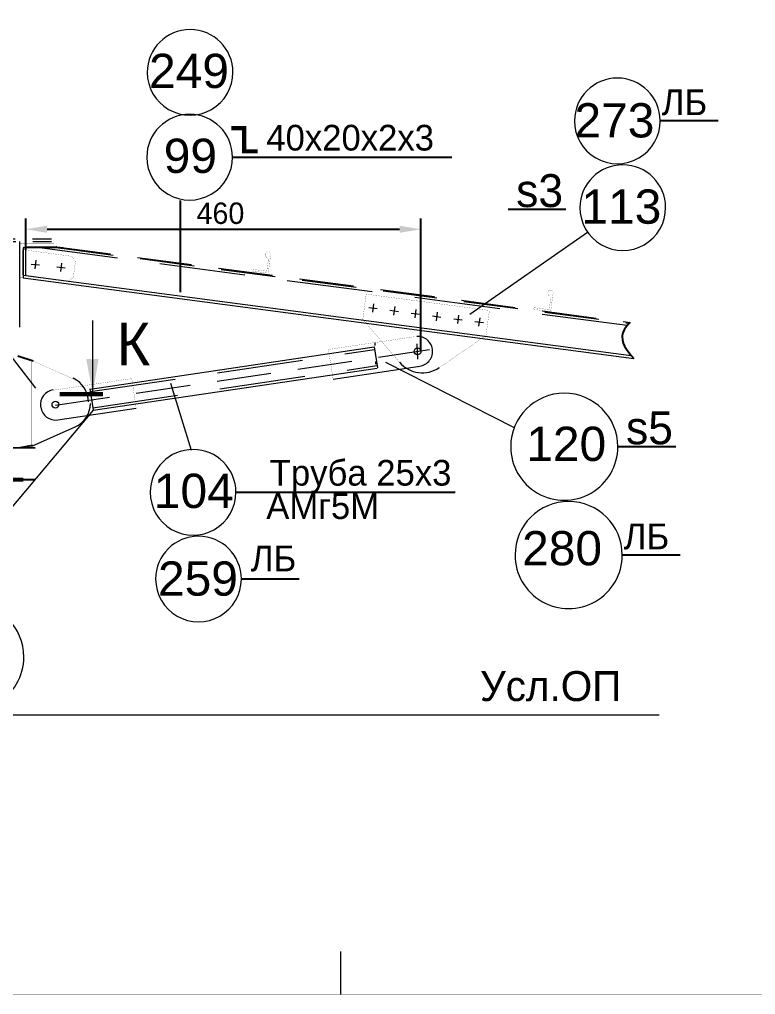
# Model space of a CAD drawing. Header units: millimetres. Extents: x 42007 to 66124, y -556 to 6894.
# Drawn here: x 57781 to 58639, y 273 to 1411 of the extents above; entities that cross this region are included whole.
import ezdxf
from ezdxf.enums import TextEntityAlignment as Align

# ---------------------------------------------------------------- set-up
doc = ezdxf.new("R2010")
doc.units = ezdxf.units.MM
for name, pattern in [('K5LT32769', [0]), ('K5LT32775', [0]), ('K5LT32781', [90, 40, -20, 10, -20]), ('K5LT32782', [150, 100, -50]), ('K5LT32783', [75, 50, -25]), ('K5LT32784', [95.25, 63.5, -31.75]), ('K5LT32785', [95.25, 63.5, -31.75]), ('K5LT_BASIC', [0])]:
    doc.linetypes.add(name, pattern=pattern)
doc.layers.get('Defpoints').update_dxf_attribs({"color": 250})
doc.layers.add('pen_7', color=1, linetype='Continuous')
doc.styles.add('style5', font='arial.ttf', dxfattribs={"height": 3})
doc.dimstyles.new('ISO-10', dxfattribs={"dimscale": 10, "dimtxt": 2.5, "dimasz": 2.5, "dimexe": 1.25, "dimexo": 0, "dimtad": 1, "dimdec": 0, "dimtxsty": 'Standard', "dimcen": 2.5, "dimclrd": 7, "dimclre": 7, "dimclrt": 6, "dimadec": 0, "dimazin": 0, "dimtfac": 1, "dimtdec": 0, "dimtmove": 0, "dimatfit": 3, "dimfxl": 1, "dimarcsym": 0})

# ---------------------------------------------------------------- blocks, each defined once
blk = doc.blocks.new('*D430')
at = {"color": 7, "lineweight": -2, "transparency": 16777216}
for p, q in [((57562.3, 935.8), (57562.3, 960.8)), ((57798.7, 910.6), (57549.8, 910.8)), ((57562.3, 910.8), (57562.2, 873.5)), ((57798.7, 873.3), (57549.7, 873.5)), ((57562.2, 848.5), (57562.1, 769.4))]:
    blk.add_line(p, q, dxfattribs=at)
at = {"color": 7, "transparency": 16777216}
for points in [[(57558.1, 935.8), (57566.4, 935.8), (57562.3, 910.8)], [(57558, 848.5), (57566.4, 848.5), (57562.2, 873.5)]]:
    blk.add_solid(points, dxfattribs=at)
at = {"layer": 'Defpoints', "color": 0, "transparency": 16777216}
for p in [(57798.7, 910.6), (57562.2, 873.5), (57798.7, 873.3)]:
    blk.add_point(p, dxfattribs=at)
at = {"color": 6, "transparency": 16777216, "insert": (57543.4, 796.5), "char_height": 25, "attachment_point": 5, "rotation": 89.9565}
blk.add_mtext('35', dxfattribs=at)

msp = doc.modelspace()

# ---------------------------------------------------------------- hatches: boundary and pattern name
msp.add_hatch(color=7).paths.add_polyline_path([(57858.345, 1014.646), (57872.793, 1014.646), (57865.944, 973.909)])

# ---------------------------------------------------------------- linework, layer by layer
at = {"color": 0}
for p, q in [((58595.454, 1292.515), (58527.964, 1292.515)), ((58029.035, 1250.12), (58284.73, 1250.242)), ((57967.853, 1199.551), (57967.853, 1092.758)), ((58417.907, 1189.053), (58350.417, 1189.053)), ((58546.056, 912.088), (58478.566, 912.088)), ((58033.007, 858.903), (58288.702, 859.025)), ((58551.17, 785.657), (58483.68, 785.657)), ((58106.832, 757.641), (58039.342, 757.641))]:
    msp.add_line(p, q, dxfattribs=at)
at = {"color": 7, "linetype": 'K5LT32769', "lineweight": 18}
for p, q in [((57646.572, 1178.737), (57799.017, 980.581)), ((58305.798, 1066.703), (58443.271, 1162.676)), ((57780.734, 1051.725), (57780.734, 1151.725)), ((57826.898, 1144.212), (57784.761, 1144.238)), ((57784.761, 1144.238), (57784.761, 1109.438)), ((57786.734, 1145.625), (57823.587, 1145.625)), ((57786.734, 1144.625), (57823.587, 1144.625)), ((57823.603, 1144.648), (57831.272, 1143.634)), ((57823.734, 1145.64), (57831.403, 1144.625)), ((57799.645, 1129.865), (57798.534, 1119.926)), ((57794.12, 1125.451), (57804.058, 1124.34)), ((57823.934, 1122.113), (57833.872, 1121.002)), ((57829.458, 1126.526), (57828.347, 1116.588)), ((57784.761, 1112.464), (58494.246, 1018.611)), ((57784.761, 1109.438), (58497.352, 1015.174)), ((58187.903, 1074.71), (58197.817, 1073.398)), ((58193.516, 1079.011), (58192.204, 1069.097)), ((58212.687, 1071.431), (58222.601, 1070.12)), ((58218.3, 1075.732), (58216.988, 1065.819)), ((58243.084, 1072.454), (58241.773, 1062.54)), ((57866.034, 973.427), (57866.034, 1059.524)), ((58237.471, 1068.153), (58247.385, 1066.841)), ((58262.256, 1064.874), (58272.169, 1063.563)), ((58267.868, 1069.175), (58266.557, 1059.262)), ((58287.04, 1061.596), (58296.953, 1060.284)), ((58292.652, 1065.897), (58291.341, 1055.983)), ((58317.436, 1062.618), (58316.125, 1052.705)), ((58311.824, 1058.317), (58321.737, 1057.006)), ((57862.785, 979.38), (58194.249, 1028.571)), ((58194.194, 1028.83), (58198.17, 1004.121)), ((58194.985, 1033.403), (58195.137, 1030.406)), ((58245.361, 1014.442), (58244.448, 1032.419)), ((57866.455, 954.651), (58197.92, 1003.835)), ((58146.334, 991.118), (58247.472, 1006.12)), ((58196.245, 1008.434), (58196.094, 1011.43)), ((58207.641, 1010.725), (58357.757, 934.445)), ((57862.728, 979.88), (57866.365, 955.146)), ((57862.728, 979.88), (57863.164, 976.912)), ((57862.728, 979.88), (57866.365, 955.146)), ((57981.208, 907.538), (57957.198, 986.107)), ((57825.147, 943.47), (57916.644, 957.042)), ((57866.455, 954.651), (57765.73, 834.425)), ((57794.85, 912.849), (57845.595, 935.442)), ((57714.843, 875.408), (57784.734, 875.408)), ((57714.843, 872.408), (57784.734, 872.408)), ((57295.437, 598.923), (58526.778, 598.923)), ((58155.031, 322.675), (58155.031, 272.675))]:
    msp.add_line(p, q, dxfattribs=at)
at = {"color": 7}
for p, q in [((57787.734, 1142.155), (57787.734, 1178.478)), ((58248.861, 1024.018), (58248.861, 1178.478)), ((57812.734, 1165.978), (58223.861, 1165.978))]:
    msp.add_line(p, q, dxfattribs=at)
at = {"color": 7, "linetype": 'K5LT32781', "lineweight": 18}
for p, q in [((57705.564, 1154.725), (57817.734, 1154.725)), ((57706.164, 1151.725), (57817.734, 1151.725))]:
    msp.add_line(p, q, dxfattribs=at)
at = {"color": 7, "linetype": 'K5LT32782', "lineweight": 18}
for p, q in [((57784.734, 1112.735), (57784.734, 1142.155)), ((57787.734, 1112.735), (57787.734, 1142.155)), ((58489.488, 1053.537), (57807.018, 1143.816)), ((57863.225, 976.412), (58194.69, 1025.597)), ((57866.014, 957.618), (58197.479, 1006.803))]:
    msp.add_line(p, q, dxfattribs=at)
at = {"color": 7, "linetype": 'K5LT32785', "lineweight": 0}
for p, q in [((57823.843, 1145.617), (58492.928, 1057.115)), ((57826.896, 1144.212), (58492.011, 1056.229))]:
    msp.add_line(p, q, dxfattribs=at)
at = {"color": 7, "linetype": 'K5LT32784', "lineweight": 18}
msp.add_line((57822.58, 960.777), (58258.688, 1025.476), dxfattribs=at)
at = {"color": 4}
for p, q in [((57796.553, 1012.099), (57778.743, 1017.762)), ((57795.743, 913.397), (57781.172, 910.97))]:
    msp.add_line(p, q, dxfattribs=at)
at = {"color": 7, "linetype": 'K5LT32769', "const_width": 0.18}
msp.add_lwpolyline([(56055.031, 272.675), (64465.031, 272.675), (64465.031, 6212.675), (56055.031, 6212.675)], close=True, dxfattribs=at)
at = {"color": 1, "linetype": 'K5LT32775', "true_color": 0xff0000, "const_width": 0.18}
msp.add_lwpolyline([(56255.031, 6162.675), (64415.031, 6162.675), (64415.031, 322.675), (56255.031, 322.675)], close=True, dxfattribs=at)
at = {"color": 0, "const_width": 5}
for points in [[(58027.669, 1284.011), (58042.694, 1284.011), (58042.694, 1256.983), (58058.47, 1256.983)], [(57827.511, 973.427), (57877.992, 973.427)]]:
    msp.add_lwpolyline(points, dxfattribs=at)
at = {"color": 7, "linetype": 'K5LT32769', "const_width": 0.18}
for points in [[(57820.734, 1149.725), (57820.734, 1145.725), (57784.734, 1145.725), (57784.734, 1109.725), (57780.734, 1109.725), (57780.734, 1149.725), (57820.734, 1149.725)], [(58070.797, 1115.343), (58073.603, 1136.558), (58073.402, 1138.098), (58072.457, 1139.33), (58071.023, 1139.925), (58069.483, 1139.724), (58068.25, 1138.779), (58067.655, 1137.345), (58067.505, 1136.209), (58067.563, 1135.109), (58068.014, 1134.105), (58068.797, 1133.331), (58069.43, 1132.903), (58070.213, 1132.129), (58070.663, 1131.125), (58070.722, 1130.025), (58069.077, 1117.588), (58068.403, 1117.072), (58051.748, 1119.275), (58051.075, 1118.759), (58050.891, 1117.371), (58070.123, 1114.827), (58070.797, 1115.343)], [(57787.734, 1112.421), (57837.743, 1105.686), (57843.364, 1109.974)], [(58400.256, 1070.448), (58403.062, 1091.663), (58402.861, 1093.203), (58401.916, 1094.435), (58400.482, 1095.03), (58398.942, 1094.829), (58397.709, 1093.884), (58397.114, 1092.45), (58396.964, 1091.314), (58397.022, 1090.214), (58397.473, 1089.21), (58398.256, 1088.436), (58398.889, 1088.008), (58399.671, 1087.234), (58400.122, 1086.23), (58400.181, 1085.13), (58398.535, 1072.693), (58397.862, 1072.177), (58381.207, 1074.38), (58380.533, 1073.864), (58380.35, 1072.476), (58399.582, 1069.932), (58400.256, 1070.448)], [(58184.948, 1090.256), (58180.985, 1060.791), (58223.942, 1010.671)], [(58270.278, 1004.559), (58324.737, 1041.814), (58328.7, 1071.246), (58184.948, 1090.256)], [(58242.336, 1040.742), (58140.944, 1025.701), (58146.334, 991.118)], [(57845.595, 990.255), (57794.85, 1012.849), (57794.85, 912.849)], [(57916.644, 957.042), (57911.507, 991.669), (57820.01, 978.087)]]:
    msp.add_lwpolyline(points, dxfattribs=at)
at = {"color": 7, "linetype": 'K5LT32783', "const_width": 0.18}
msp.add_lwpolyline([(57784.734, 1142.155), (57841.605, 1134.431), (57845.894, 1128.809), (57843.361, 1109.979), (57837.739, 1105.691), (57784.766, 1112.819), (57784.734, 1142.155)], dxfattribs=at)
at = {"color": 5, "linetype": 'K5LT_BASIC', "true_color": 0x0000ff, "const_width": 0.6}
msp.add_lwpolyline([(57877.992, 973.427), (57827.511, 973.427)], dxfattribs=at)
at = {"color": 7, "linetype": 'K5LT32769', "lineweight": 18}
for centre in [(58244.904, 1023.431), (57822.498, 961.33)]:
    msp.add_circle(centre, 4, dxfattribs=at)
for centre, radius, start, end in [((57979.522, 1349.154), 50, 0, 179.999977), ((57979.522, 1349.154), 50, 179.999977, 0), ((58477.964, 1292.515), 50, 0, 179.999977), ((57979.035, 1250.12), 50, 0, 179.999977), ((58477.964, 1292.515), 50, 179.999977, 0), ((57979.035, 1250.12), 50, 179.999977, 0), ((58484.3, 1191.253), 50, 0, 179.999977), ((58484.3, 1191.253), 50, 179.999977, 0), ((57823.587, 1141.725), 3.9, 86.233071, 90), ((57823.587, 1141.725), 2.9, 86.232559, 90), ((57823.587, 1141.725), 2.9, 82.463368, 86.232609), ((57823.587, 1141.725), 3.9, 82.464137, 86.233042), ((58244.904, 1023.431), 17.501, 47.889682, 92.88971), ((58244.904, 1023.431), 17.5, 2.887417, 47.887831), ((58244.904, 1023.431), 17.501, 317.888947, 2.889041), ((58250.516, 1033.447), 35, 220.598867, 304.375399), ((58244.904, 1023.431), 17.501, 272.886012, 317.886344), ((57830.836, 964.582), 30, 359.999854, 65.999142), ((57822.498, 961.33), 17.499, 98.368679, 188.365371), ((58416.066, 912.088), 62.5, 0, 179.999977), ((57822.58, 960.777), 17.499, 188.440398, 278.437174), ((57833.227, 962.774), 30, 294.000595, 359.99986), ((58416.066, 912.088), 62.5, 179.999977, 0), ((57983.007, 858.903), 50, 0, 179.999977), ((57983.007, 858.903), 50, 179.999977, 0), ((58421.18, 785.657), 62.5, 0, 179.999977), ((57989.342, 757.641), 50, 0, 179.999977), ((58421.18, 785.657), 62.5, 179.999977, 0), ((57989.342, 757.641), 50, 179.999977, 0), ((57723.074, 666.567), 62.5, 0, 179.999977), ((57723.074, 666.567), 62.5, 179.999977, 0)]:
    msp.add_arc(centre, radius, start, end, dxfattribs=at)
at = {"color": 4}
msp.add_open_spline([(58492.928, 1057.115, 0), (58488.635, 1053.062, 0), (58478.134, 1039.139, 0), (58488.777, 1024.319, 0), (58497.352, 1015.174, 0)], degree=3, knots=[47.04265896, 47.04265896, 47.04265896, 47.04265896, 58.64646112, 84.45795356, 84.45795356, 84.45795356, 84.45795356], dxfattribs=at)
at = {"color": 7}
for points in [[(57812.734, 1170.145), (57812.734, 1161.811), (57787.734, 1165.978)], [(58223.861, 1170.145), (58223.861, 1161.811), (58248.861, 1165.978)]]:
    msp.add_solid(points, dxfattribs=at)

# ---------------------------------------------------------------- texts
at = {"color": 0}
msp.add_text('460', height=25, dxfattribs=at).set_placement((57987.047, 1172.228))
at = {"color": 7, "attachment_point": 1, "style": 'style5'}
for s, insert, char_height in [('\\H3.5;\\W0.965;\\Q15;\\Q0;\\H30.00;ЛБ', (58529.695, 1329.263), 3), ('{\\H10x;\\W0.965;40х20х2х3}', (58068.463, 1287.925), 3), ('{\\H12.8x;\\W0.965;s3}', (58359.972, 1230.339), 3), ('{\\H12.8x;\\W0.965;s5}', (58488.121, 953.374), 3), ('{\\H10x;\\W0.965;Труба 25х3}', (58072.435, 896.708), 3), ('{\\H10x;\\W0.965;АМг5М}', (58068.403, 857.759), 3), ('\\H3.5;\\W0.965;\\Q15;\\Q0;\\H30.00;ЛБ', (58485.411, 822.405), 3), ('\\H3.5;\\W0.965;\\Q15;\\Q0;\\H30.00;ЛБ', (58050.36, 796.686), 3), ('\\H3.5;\\W0.965;\\Q15;\\Q0;\\H35.00;Усл.ОП', (58317.762, 650.167), 2.4)]:
    msp.add_mtext(s, dxfattribs=dict(at, insert=insert, char_height=char_height))
at = {"color": 7, "insert": (57893.753, 1057.109), "char_height": 3, "attachment_point": 1, "rotation": 359.99983, "style": 'style5'}
msp.add_mtext('{\\H16.67x;\\W0.965;К}', dxfattribs=at)
at = {"layer": 'pen_7', "color": 2, "linetype": 'Continuous', "style": 'style5'}
for s, p in [('249', (57978.263, 1350.911)), ('273', (58474.56, 1293.213)), ('99', (57979.888, 1251.799)), ('113', (58482.69, 1192.476)), ('120', (58418.349, 915.511)), ('104', (57983.86, 860.582)), ('280', (58413.472, 793.652)), ('259', (57988.737, 758.22))]:
    msp.add_text(s, height=40, dxfattribs=at).set_placement(p, align=Align.MIDDLE_CENTER)

# ---------------------------------------------------------------- dimensions: what is measured, and where the dimension line sits
at = {"color": 0}
dim = msp.add_linear_dim(base=(57562.227, 873.52), p1=(57798.692, 910.575), p2=(57798.664, 873.341), angle=269.956519, text='35', dimstyle='ISO-10', override={"dimfxl": 1.25}, dxfattribs=at)
dim.commit()
dim.dimension.update_dxf_attribs({"geometry": '*D430', "text_midpoint": (57562.168, 796.437), "dimtype": 161})

doc.saveas('drawing.dxf')
